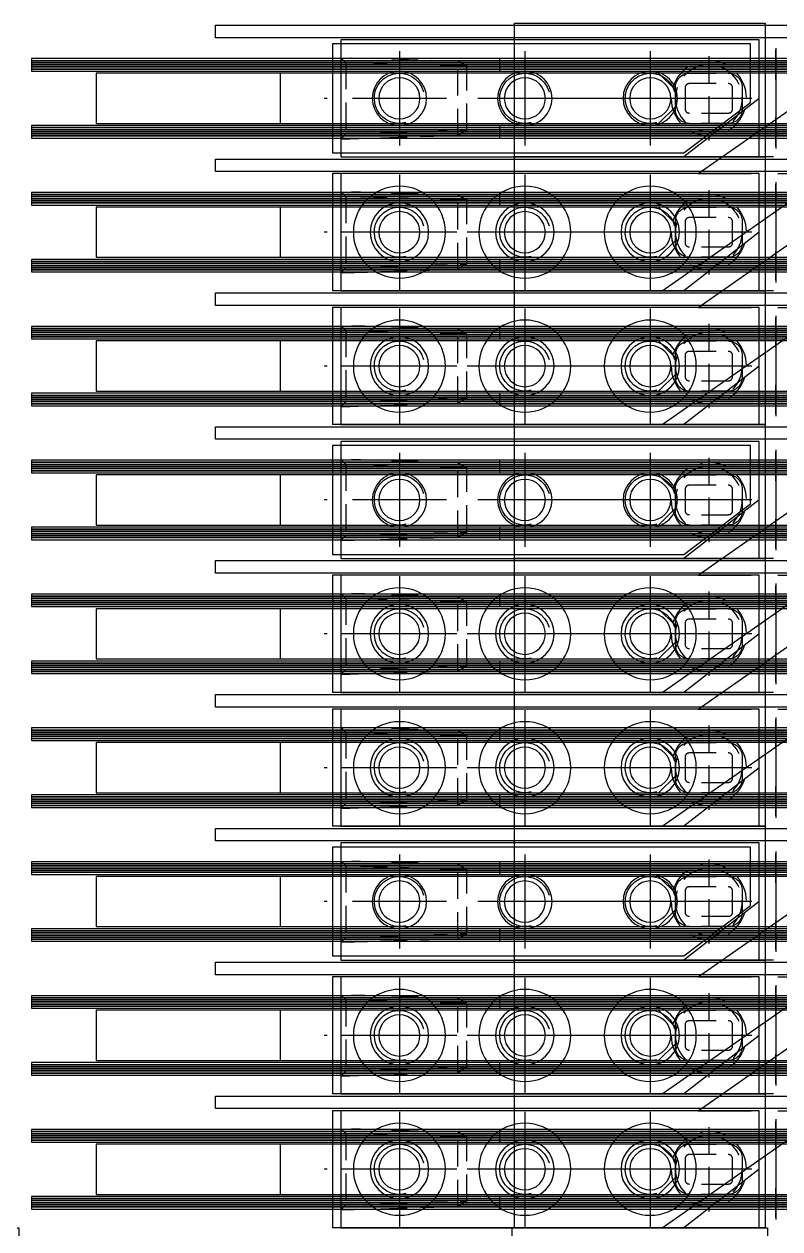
# Model space of a CAD drawing. Header units: millimetres. Extents: x 282 to 14566, y -4134 to 5341.
# Drawn here: x 3612.3 to 3702.7, y 986 to 1130 of the extents above; entities that cross this region are included whole.
import ezdxf

# ---------------------------------------------------------------- set-up
doc = ezdxf.new("R2010")
doc.units = ezdxf.units.MM
for name, pattern in [('CENTER', [50.8, 31.75, -6.35, 6.35, -6.35]), ('CENTER1', [10, 7, -1, 1, -1]), ('CENTERX2', [101.6, 63.5, -12.7, 12.7, -12.7]), ('HIDDEN', [9.525, 6.35, -3.175]), ('HIDDEN2', [4.7625, 3.175, -1.5875])]:
    doc.linetypes.add(name, pattern=pattern)
doc.layers.add('CENTER', color=1, linetype='CENTER')
doc.layers.add('THIN', color=3, linetype='Continuous')

# ---------------------------------------------------------------- blocks, each defined once
blk = doc.blocks.new('A$C6A33477B')
at = {"color": 6}
for p, q in [((-8, 7), (31.42, 7)), ((-8, 7), (-8, -7)), ((54.27, -9), (31.42, 7)), ((-8, -7), (35.73, -7)), ((58.58, -23), (35.73, -7)), ((54.27, -9), (98, -9)), ((98, -9), (98, -23)), ((58.58, -23), (98, -23))]:
    blk.add_line(p, q, dxfattribs=at)
at = {"color": 1, "linetype": 'CENTER', "ltscale": 2}
for p, q in [((0, 6.88), (0, -6.88)), ((15, 6.88), (15, -6.88)), ((30, 6.88), (30, -6.88)), ((-6.88, 0), (6.88, 0)), ((8.12, 0), (21.88, 0)), ((23.12, 0), (36.88, 0)), ((60, -9.12), (60, -22.88)), ((75, -9.12), (75, -22.88)), ((90, -9.12), (90, -22.88)), ((53.12, -16), (66.88, -16)), ((68.12, -16), (81.88, -16)), ((83.12, -16), (96.88, -16))]:
    blk.add_line(p, q, dxfattribs=at)
at = {"color": 2, "linetype": 'HIDDEN'}
for p, q in [((35.73, -7), (51.42, -7)), ((54.27, -9), (38.58, -9))]:
    blk.add_line(p, q, dxfattribs=at)
at = {"color": 6}
for centre, radius in [((0, 0), 5.5), ((15, 0), 5.5), ((30, 0), 5.5), ((0, 0), 3.5), ((15, 0), 3.5), ((30, 0), 3.5), ((60, -16), 5.5), ((75, -16), 5.5), ((90, -16), 5.5), ((60, -16), 3.5), ((75, -16), 3.5), ((90, -16), 3.5)]:
    blk.add_circle(centre, radius, dxfattribs=at)
blk = doc.blocks.new('A$C429828F3')
at = {"color": 250}
for points in [[(-59.75, 208), (-29.75, 208), (-29.75, 224), (-59.75, 224), (-59.75, 208)], [(-59.75, 192), (-29.75, 192), (-29.75, 208), (-59.75, 208), (-59.75, 192)], [(-59.75, 176), (-29.75, 176), (-29.75, 192), (-59.75, 192), (-59.75, 176)], [(-59.75, 160), (-29.75, 160), (-29.75, 176), (-59.75, 176), (-59.75, 160)], [(-59.75, 144), (-29.75, 144), (-29.75, 160), (-59.75, 160), (-59.75, 144)], [(-59.75, 128), (-29.75, 128), (-29.75, 144), (-59.75, 144), (-59.75, 128)], [(-59.75, 112), (-29.75, 112), (-29.75, 128), (-59.75, 128), (-59.75, 112)], [(-59.75, 96), (-29.75, 96), (-29.75, 112), (-59.75, 112), (-59.75, 96)], [(-59.75, 80), (-29.75, 80), (-29.75, 96), (-59.75, 96), (-59.75, 80)]]:
    blk.add_lwpolyline(points, dxfattribs=at)
blk.add_lwpolyline([(-45, 0), (45, 0, 0.414214), (60, 15), (60, 80), (29.5, 80), (29.5, 35, -0.414214), (24.5, 30), (-24.5, 30, -0.414214), (-29.5, 35), (-29.5, 80), (-60, 80), (-60, 15, 0.414214)], format="xyb", close=True, dxfattribs=at)
blk = doc.blocks.new('A$C45CF31D8')
at = {"color": 250}
for p, q in [((15, 191.75), (-119, 191.75)), ((15, 190.25), (15, 191.75)), ((-119, 190.25), (15, 190.25)), ((-50, 190), (0, 190)), ((-50, 176), (-50, 190)), ((0, 190), (0, 176)), ((-141, 187.75, 0), (37, 187.75, 0)), ((-141, 187.5, 0), (37, 187.5, 0)), ((37, 187.5, 0), (-141, 187.5, 0)), ((37, 187.25, 0), (-141, 187.25, 0)), ((-141, 187.25, 0), (37, 187.25, 0)), ((37, 187.75, 0), (37, 187.5, 0)), ((37, 187.5, 0), (37, 187.25, 0)), ((37, 187.25, 0), (37, 187, 0)), ((-141, 187, 0), (37, 187, 0)), ((37, 187, 0), (-141, 187, 0)), ((-141, 186.75, 0), (37, 186.75, 0)), ((37, 186.75, 0), (-141, 186.75, 0)), ((-141, 186.5, 0), (37, 186.5, 0)), ((37, 186.5, 0), (-141, 186.5, 0)), ((37, 186.25, 0), (-141, 186.25, 0)), ((7.25, 186), (7.25, 180)), ((37, 187, 0), (37, 186.75, 0)), ((37, 186.75, 0), (37, 186.5, 0)), ((37, 186.5, 0), (37, 186.25, 0)), ((-50, 183), (-41, 176)), ((-141, 179.75, 0), (37, 179.75, 0)), ((-141, 179.5, 0), (37, 179.5, 0)), ((37, 179.5, 0), (-141, 179.5, 0)), ((37, 179.25, 0), (-141, 179.25, 0)), ((-141, 179.25, 0), (37, 179.25, 0)), ((-141, 179, 0), (37, 179, 0)), ((37, 179, 0), (-141, 179, 0)), ((37, 178.75, 0), (-141, 178.75, 0)), ((-141, 178.75, 0), (37, 178.75, 0)), ((37, 179.75, 0), (37, 179.5, 0)), ((37, 179.5, 0), (37, 179.25, 0)), ((37, 179.25, 0), (37, 179, 0)), ((37, 179, 0), (37, 178.75, 0)), ((37, 178.75, 0), (37, 178.5, 0)), ((-141, 178.5, 0), (37, 178.5, 0)), ((37, 178.5, 0), (-141, 178.5, 0)), ((37, 178.25, 0), (-141, 178.25, 0)), ((37, 178.5, 0), (37, 178.25, 0)), ((15, 175.75), (-119, 175.75)), ((0, 176), (-50, 176)), ((15, 174.25), (15, 175.75)), ((-119, 174.25), (15, 174.25)), ((-50, 174), (0, 174)), ((-50, 160), (-50, 174)), ((0, 174), (0, 160)), ((-141, 171.75, 0), (37, 171.75, 0)), ((-141, 171.5, 0), (37, 171.5, 0)), ((37, 171.5, 0), (-141, 171.5, 0)), ((37, 171.75, 0), (37, 171.5, 0)), ((37, 171.5, 0), (37, 171.25, 0)), ((37, 171.25, 0), (-141, 171.25, 0)), ((-141, 171.25, 0), (37, 171.25, 0)), ((-141, 171, 0), (37, 171, 0)), ((37, 171, 0), (-141, 171, 0)), ((-141, 170.75, 0), (37, 170.75, 0)), ((37, 170.75, 0), (-141, 170.75, 0)), ((-141, 170.5, 0), (37, 170.5, 0)), ((37, 170.5, 0), (-141, 170.5, 0)), ((37, 170.25, 0), (-141, 170.25, 0)), ((7.25, 170), (7.25, 164)), ((37, 171.25, 0), (37, 171, 0)), ((37, 171, 0), (37, 170.75, 0)), ((37, 170.75, 0), (37, 170.5, 0)), ((37, 170.5, 0), (37, 170.25, 0)), ((-50, 167), (-41, 160)), ((-141, 163.75, 0), (37, 163.75, 0)), ((-141, 163.5, 0), (37, 163.5, 0)), ((37, 163.5, 0), (-141, 163.5, 0)), ((37, 163.25, 0), (-141, 163.25, 0)), ((-141, 163.25, 0), (37, 163.25, 0)), ((-141, 163, 0), (37, 163, 0)), ((37, 163, 0), (-141, 163, 0)), ((37, 162.75, 0), (-141, 162.75, 0)), ((-141, 162.75, 0), (37, 162.75, 0)), ((37, 163.75, 0), (37, 163.5, 0)), ((37, 163.5, 0), (37, 163.25, 0)), ((37, 163.25, 0), (37, 163, 0)), ((37, 163, 0), (37, 162.75, 0)), ((37, 162.75, 0), (37, 162.5, 0)), ((-141, 162.5, 0), (37, 162.5, 0)), ((37, 162.5, 0), (-141, 162.5, 0)), ((37, 162.25, 0), (-141, 162.25, 0)), ((37, 162.5, 0), (37, 162.25, 0)), ((0, 160), (-50, 160)), ((15, 159.75), (-119, 159.75)), ((15, 158.25), (15, 159.75)), ((-119, 158.25), (15, 158.25)), ((-50, 158), (0, 158)), ((-50, 144), (-50, 158)), ((0, 158), (0, 144)), ((-141, 155.75, 0), (37, 155.75, 0)), ((37, 155.75, 0), (37, 155.5, 0)), ((-141, 155.5, 0), (37, 155.5, 0)), ((37, 155.5, 0), (-141, 155.5, 0)), ((37, 155.25, 0), (-141, 155.25, 0)), ((-141, 155.25, 0), (37, 155.25, 0)), ((-141, 155, 0), (37, 155, 0)), ((37, 155, 0), (-141, 155, 0)), ((-141, 154.75, 0), (37, 154.75, 0)), ((37, 154.75, 0), (-141, 154.75, 0)), ((-141, 154.5, 0), (37, 154.5, 0)), ((37, 154.5, 0), (-141, 154.5, 0)), ((37, 154.25, 0), (-141, 154.25, 0)), ((37, 155.5, 0), (37, 155.25, 0)), ((37, 155.25, 0), (37, 155, 0)), ((37, 155, 0), (37, 154.75, 0)), ((37, 154.75, 0), (37, 154.5, 0)), ((37, 154.5, 0), (37, 154.25, 0)), ((7.25, 154), (7.25, 148)), ((-50, 151), (-41, 144)), ((-141, 147.75, 0), (37, 147.75, 0)), ((-141, 147.5, 0), (37, 147.5, 0)), ((37, 147.5, 0), (-141, 147.5, 0)), ((37, 147.25, 0), (-141, 147.25, 0)), ((-141, 147.25, 0), (37, 147.25, 0)), ((-141, 147, 0), (37, 147, 0)), ((37, 147, 0), (-141, 147, 0)), ((37, 147.75, 0), (37, 147.5, 0)), ((37, 147.5, 0), (37, 147.25, 0)), ((37, 147.25, 0), (37, 147, 0)), ((37, 147, 0), (37, 146.75, 0)), ((37, 146.75, 0), (-141, 146.75, 0)), ((-141, 146.75, 0), (37, 146.75, 0)), ((-141, 146.5, 0), (37, 146.5, 0)), ((37, 146.5, 0), (-141, 146.5, 0)), ((37, 146.25, 0), (-141, 146.25, 0)), ((37, 146.75, 0), (37, 146.5, 0)), ((37, 146.5, 0), (37, 146.25, 0)), ((0, 144), (-50, 144)), ((15, 143.75), (-119, 143.75)), ((15, 142.25), (15, 143.75)), ((-119, 142.25), (15, 142.25)), ((-50, 142), (0, 142)), ((-50, 128), (-50, 142)), ((0, 142), (0, 128)), ((-141, 139.75, 0), (37, 139.75, 0)), ((37, 139.75, 0), (37, 139.5, 0)), ((-141, 139.5, 0), (37, 139.5, 0)), ((37, 139.5, 0), (-141, 139.5, 0)), ((37, 139.25, 0), (-141, 139.25, 0)), ((-141, 139.25, 0), (37, 139.25, 0)), ((-141, 139, 0), (37, 139, 0)), ((37, 139, 0), (-141, 139, 0)), ((-141, 138.75, 0), (37, 138.75, 0)), ((37, 138.75, 0), (-141, 138.75, 0)), ((-141, 138.5, 0), (37, 138.5, 0)), ((37, 138.5, 0), (-141, 138.5, 0)), ((37, 138.25, 0), (-141, 138.25, 0)), ((37, 139.5, 0), (37, 139.25, 0)), ((37, 139.25, 0), (37, 139, 0)), ((37, 139, 0), (37, 138.75, 0)), ((37, 138.75, 0), (37, 138.5, 0)), ((37, 138.5, 0), (37, 138.25, 0)), ((7.25, 138), (7.25, 132)), ((-50, 135), (-41, 128)), ((-141, 131.75, 0), (37, 131.75, 0)), ((-141, 131.5, 0), (37, 131.5, 0)), ((37, 131.5, 0), (-141, 131.5, 0)), ((37, 131.25, 0), (-141, 131.25, 0)), ((-141, 131.25, 0), (37, 131.25, 0)), ((37, 131.75, 0), (37, 131.5, 0)), ((37, 131.5, 0), (37, 131.25, 0)), ((37, 131.25, 0), (37, 131, 0)), ((-141, 131, 0), (37, 131, 0)), ((37, 131, 0), (-141, 131, 0)), ((37, 130.75, 0), (-141, 130.75, 0)), ((-141, 130.75, 0), (37, 130.75, 0)), ((-141, 130.5, 0), (37, 130.5, 0)), ((37, 130.5, 0), (-141, 130.5, 0)), ((37, 130.25, 0), (-141, 130.25, 0)), ((37, 131, 0), (37, 130.75, 0)), ((37, 130.75, 0), (37, 130.5, 0)), ((37, 130.5, 0), (37, 130.25, 0)), ((15, 127.75), (-119, 127.75)), ((0, 128), (-50, 128)), ((15, 126.25), (15, 127.75)), ((-119, 126.25), (15, 126.25)), ((-50, 126), (0, 126)), ((-50, 112), (-50, 126)), ((0, 126), (0, 112)), ((-141, 123.75, 0), (37, 123.75, 0)), ((-141, 123.5, 0), (37, 123.5, 0)), ((37, 123.5, 0), (-141, 123.5, 0)), ((37, 123.25, 0), (-141, 123.25, 0)), ((-141, 123.25, 0), (37, 123.25, 0)), ((-141, 123, 0), (37, 123, 0)), ((37, 123, 0), (-141, 123, 0)), ((-141, 122.75, 0), (37, 122.75, 0)), ((37, 122.75, 0), (-141, 122.75, 0)), ((-141, 122.5, 0), (37, 122.5, 0)), ((37, 122.5, 0), (-141, 122.5, 0)), ((37, 123.75, 0), (37, 123.5, 0)), ((37, 123.5, 0), (37, 123.25, 0)), ((37, 123.25, 0), (37, 123, 0)), ((37, 123, 0), (37, 122.75, 0)), ((37, 122.75, 0), (37, 122.5, 0)), ((37, 122.5, 0), (37, 122.25, 0)), ((37, 122.25, 0), (-141, 122.25, 0)), ((7.25, 122), (7.25, 116)), ((-50, 119), (-41, 112)), ((-141, 115.75, 0), (37, 115.75, 0)), ((-141, 115.5, 0), (37, 115.5, 0)), ((37, 115.5, 0), (-141, 115.5, 0)), ((37, 115.25, 0), (-141, 115.25, 0)), ((-141, 115.25, 0), (37, 115.25, 0)), ((37, 115.75, 0), (37, 115.5, 0)), ((37, 115.5, 0), (37, 115.25, 0)), ((37, 115.25, 0), (37, 115, 0)), ((-141, 115, 0), (37, 115, 0)), ((37, 115, 0), (-141, 115, 0)), ((37, 114.75, 0), (-141, 114.75, 0)), ((-141, 114.75, 0), (37, 114.75, 0)), ((-141, 114.5, 0), (37, 114.5, 0)), ((37, 114.5, 0), (-141, 114.5, 0)), ((37, 114.25, 0), (-141, 114.25, 0)), ((37, 115, 0), (37, 114.75, 0)), ((37, 114.75, 0), (37, 114.5, 0)), ((37, 114.5, 0), (37, 114.25, 0)), ((15, 111.75), (-119, 111.75)), ((0, 112), (-50, 112)), ((15, 110.25), (15, 111.75)), ((-119, 110.25), (15, 110.25)), ((-50, 110), (0, 110)), ((-50, 96), (-50, 110)), ((0, 110), (0, 96)), ((-141, 107.75, 0), (37, 107.75, 0)), ((-141, 107.5, 0), (37, 107.5, 0)), ((37, 107.5, 0), (-141, 107.5, 0)), ((37, 107.25, 0), (-141, 107.25, 0)), ((-141, 107.25, 0), (37, 107.25, 0)), ((-141, 107, 0), (37, 107, 0)), ((37, 107, 0), (-141, 107, 0)), ((-141, 106.75, 0), (37, 106.75, 0)), ((37, 106.75, 0), (-141, 106.75, 0)), ((37, 107.75, 0), (37, 107.5, 0)), ((37, 107.5, 0), (37, 107.25, 0)), ((37, 107.25, 0), (37, 107, 0)), ((37, 107, 0), (37, 106.75, 0)), ((37, 106.75, 0), (37, 106.5, 0)), ((-141, 106.5, 0), (37, 106.5, 0)), ((37, 106.5, 0), (-141, 106.5, 0)), ((37, 106.25, 0), (-141, 106.25, 0)), ((7.25, 106), (7.25, 100)), ((37, 106.5, 0), (37, 106.25, 0)), ((-50, 103), (-41, 96)), ((-141, 99.75, 0), (37, 99.75, 0)), ((-141, 99.5, 0), (37, 99.5, 0)), ((37, 99.5, 0), (-141, 99.5, 0)), ((37, 99.75, 0), (37, 99.5, 0)), ((37, 99.5, 0), (37, 99.25, 0)), ((37, 99.25, 0), (-141, 99.25, 0)), ((-141, 99.25, 0), (37, 99.25, 0)), ((-141, 99, 0), (37, 99, 0)), ((37, 99, 0), (-141, 99, 0)), ((37, 98.75, 0), (-141, 98.75, 0)), ((-141, 98.75, 0), (37, 98.75, 0)), ((-141, 98.5, 0), (37, 98.5, 0)), ((37, 98.5, 0), (-141, 98.5, 0)), ((37, 98.25, 0), (-141, 98.25, 0)), ((37, 99.25, 0), (37, 99, 0)), ((37, 99, 0), (37, 98.75, 0)), ((37, 98.75, 0), (37, 98.5, 0)), ((37, 98.5, 0), (37, 98.25, 0)), ((15, 95.75), (-119, 95.75)), ((0, 96), (-50, 96)), ((15, 94.25), (15, 95.75)), ((-119, 94.25), (15, 94.25)), ((-50, 94), (0, 94)), ((-50, 80), (-50, 94)), ((0, 94), (0, 80)), ((-141, 91.75, 0), (37, 91.75, 0)), ((-141, 91.5, 0), (37, 91.5, 0)), ((37, 91.5, 0), (-141, 91.5, 0)), ((37, 91.25, 0), (-141, 91.25, 0)), ((-141, 91.25, 0), (37, 91.25, 0)), ((-141, 91, 0), (37, 91, 0)), ((37, 91, 0), (-141, 91, 0)), ((-141, 90.75, 0), (37, 90.75, 0)), ((37, 90.75, 0), (-141, 90.75, 0)), ((37, 91.75, 0), (37, 91.5, 0)), ((37, 91.5, 0), (37, 91.25, 0)), ((37, 91.25, 0), (37, 91, 0)), ((37, 91, 0), (37, 90.75, 0)), ((37, 90.75, 0), (37, 90.5, 0)), ((-141, 90.5, 0), (37, 90.5, 0)), ((37, 90.5, 0), (-141, 90.5, 0)), ((37, 90.25, 0), (-141, 90.25, 0)), ((7.25, 90), (7.25, 84)), ((37, 90.5, 0), (37, 90.25, 0)), ((-50, 87), (-41, 80)), ((-141, 83.75, 0), (37, 83.75, 0)), ((37, 83.75, 0), (37, 83.5, 0)), ((-141, 83.5, 0), (37, 83.5, 0)), ((37, 83.5, 0), (-141, 83.5, 0)), ((37, 83.25, 0), (-141, 83.25, 0)), ((-141, 83.25, 0), (37, 83.25, 0)), ((-141, 83, 0), (37, 83, 0)), ((37, 83, 0), (-141, 83, 0)), ((37, 82.75, 0), (-141, 82.75, 0)), ((-141, 82.75, 0), (37, 82.75, 0)), ((-141, 82.5, 0), (37, 82.5, 0)), ((37, 82.5, 0), (-141, 82.5, 0)), ((37, 82.25, 0), (-141, 82.25, 0)), ((37, 83.5, 0), (37, 83.25, 0)), ((37, 83.25, 0), (37, 83, 0)), ((37, 83, 0), (37, 82.75, 0)), ((37, 82.75, 0), (37, 82.5, 0)), ((37, 82.5, 0), (37, 82.25, 0)), ((15, 79.75), (-119, 79.75)), ((0, 80), (-50, 80)), ((15, 78.25), (15, 79.75)), ((-119, 78.25), (15, 78.25)), ((-50, 78), (0, 78)), ((-50, 64), (-50, 78)), ((0, 78), (0, 64)), ((-141, 75.75, 0), (37, 75.75, 0)), ((-141, 75.5, 0), (37, 75.5, 0)), ((37, 75.5, 0), (-141, 75.5, 0)), ((37, 75.25, 0), (-141, 75.25, 0)), ((-141, 75.25, 0), (37, 75.25, 0)), ((-141, 75, 0), (37, 75, 0)), ((37, 75, 0), (-141, 75, 0)), ((37, 75.75, 0), (37, 75.5, 0)), ((37, 75.5, 0), (37, 75.25, 0)), ((37, 75.25, 0), (37, 75, 0)), ((37, 75, 0), (37, 74.75, 0)), ((-141, 74.75, 0), (37, 74.75, 0)), ((37, 74.75, 0), (-141, 74.75, 0)), ((-141, 74.5, 0), (37, 74.5, 0)), ((37, 74.5, 0), (-141, 74.5, 0)), ((37, 74.25, 0), (-141, 74.25, 0)), ((7.25, 74), (7.25, 68)), ((37, 74.75, 0), (37, 74.5, 0)), ((37, 74.5, 0), (37, 74.25, 0)), ((-50, 71), (-41, 64)), ((-141, 67.75, 0), (37, 67.75, 0)), ((37, 67.75, 0), (37, 67.5, 0)), ((-141, 67.5, 0), (37, 67.5, 0)), ((37, 67.5, 0), (-141, 67.5, 0)), ((37, 67.25, 0), (-141, 67.25, 0)), ((-141, 67.25, 0), (37, 67.25, 0)), ((-141, 67, 0), (37, 67, 0)), ((37, 67, 0), (-141, 67, 0)), ((37, 66.75, 0), (-141, 66.75, 0)), ((-141, 66.75, 0), (37, 66.75, 0)), ((-141, 66.5, 0), (37, 66.5, 0)), ((37, 66.5, 0), (-141, 66.5, 0)), ((37, 66.25, 0), (-141, 66.25, 0)), ((37, 67.5, 0), (37, 67.25, 0)), ((37, 67.25, 0), (37, 67, 0)), ((37, 67, 0), (37, 66.75, 0)), ((37, 66.75, 0), (37, 66.5, 0)), ((37, 66.5, 0), (37, 66.25, 0)), ((15, 63.75), (-119, 63.75)), ((0, 64), (-50, 64)), ((15, 62.25), (15, 63.75)), ((-119, 62.25), (15, 62.25)), ((-50, 62), (0, 62)), ((-50, 48), (-50, 62)), ((0, 62), (0, 48)), ((-141, 59.75, 0), (37, 59.75, 0)), ((-141, 59.5, 0), (37, 59.5, 0)), ((37, 59.5, 0), (-141, 59.5, 0)), ((37, 59.25, 0), (-141, 59.25, 0)), ((-141, 59.25, 0), (37, 59.25, 0)), ((37, 59.75, 0), (37, 59.5, 0)), ((37, 59.5, 0), (37, 59.25, 0)), ((37, 59.25, 0), (37, 59, 0)), ((-141, 59, 0), (37, 59, 0)), ((37, 59, 0), (-141, 59, 0)), ((-141, 58.75, 0), (37, 58.75, 0)), ((37, 58.75, 0), (-141, 58.75, 0)), ((-141, 58.5, 0), (37, 58.5, 0)), ((37, 58.5, 0), (-141, 58.5, 0)), ((37, 58.25, 0), (-141, 58.25, 0)), ((7.25, 58), (7.25, 52)), ((37, 59, 0), (37, 58.75, 0)), ((37, 58.75, 0), (37, 58.5, 0)), ((37, 58.5, 0), (37, 58.25, 0)), ((-50, 55), (-41, 48)), ((-141, 51.75, 0), (37, 51.75, 0)), ((-141, 51.5, 0), (37, 51.5, 0)), ((37, 51.5, 0), (-141, 51.5, 0)), ((37, 51.25, 0), (-141, 51.25, 0)), ((-141, 51.25, 0), (37, 51.25, 0)), ((-141, 51, 0), (37, 51, 0)), ((37, 51, 0), (-141, 51, 0)), ((37, 50.75, 0), (-141, 50.75, 0)), ((-141, 50.75, 0), (37, 50.75, 0)), ((-141, 50.5, 0), (37, 50.5, 0)), ((37, 50.5, 0), (-141, 50.5, 0)), ((37, 51.75, 0), (37, 51.5, 0)), ((37, 51.5, 0), (37, 51.25, 0)), ((37, 51.25, 0), (37, 51, 0)), ((37, 51, 0), (37, 50.75, 0)), ((37, 50.75, 0), (37, 50.5, 0)), ((37, 50.5, 0), (37, 50.25, 0)), ((37, 50.25, 0), (-141, 50.25, 0)), ((0, 48), (-50, 48))]:
    blk.add_line(p, q, dxfattribs=at)
at = {"color": 250, "linetype": 'CENTERX2'}
for p, q in [((-52, 189, 0), (-52, 177, 0)), ((-52, 173, 0), (-52, 161, 0)), ((-52, 157, 0), (-52, 145, 0)), ((-52, 141, 0), (-52, 129, 0)), ((-52, 125, 0), (-52, 113, 0)), ((-52, 109, 0), (-52, 97, 0)), ((-52, 93, 0), (-52, 81, 0)), ((-52, 77, 0), (-52, 65, 0)), ((-52, 61, 0), (-52, 49, 0))]:
    blk.add_line(p, q, dxfattribs=at)
at = {"color": 250, "linetype": 'CENTER1'}
for p, q in [((-52, 186.5, 0), (-52, 188.75, 0)), ((-52, 186.25, 0), (-52, 188.5, 0)), ((-52, 186, 0), (-52, 188.25, 0)), ((-52, 185.75, 0), (-52, 188, 0)), ((-52, 185.5, 0), (-52, 187.75, 0)), ((-52, 185.25, 0), (-52, 187.5, 0)), ((-52, 178.5, 0), (-52, 180.75, 0)), ((-52, 178.25, 0), (-52, 180.5, 0)), ((-52, 178, 0), (-52, 180.25, 0)), ((-52, 177.75, 0), (-52, 180, 0)), ((-52, 177.5, 0), (-52, 179.75, 0)), ((-52, 177.25, 0), (-52, 179.5, 0)), ((-52, 170.5, 0), (-52, 172.75, 0)), ((-52, 170.25, 0), (-52, 172.5, 0)), ((-52, 170, 0), (-52, 172.25, 0)), ((-52, 169.75, 0), (-52, 172, 0)), ((-52, 169.5, 0), (-52, 171.75, 0)), ((-52, 169.25, 0), (-52, 171.5, 0)), ((-52, 162.5, 0), (-52, 164.75, 0)), ((-52, 162.25, 0), (-52, 164.5, 0)), ((-52, 162, 0), (-52, 164.25, 0)), ((-52, 161.75, 0), (-52, 164, 0)), ((-52, 161.5, 0), (-52, 163.75, 0)), ((-52, 161.25, 0), (-52, 163.5, 0)), ((-52, 154.5, 0), (-52, 156.75, 0)), ((-52, 154.25, 0), (-52, 156.5, 0)), ((-52, 154, 0), (-52, 156.25, 0)), ((-52, 153.75, 0), (-52, 156, 0)), ((-52, 153.5, 0), (-52, 155.75, 0)), ((-52, 153.25, 0), (-52, 155.5, 0)), ((-52, 146.5, 0), (-52, 148.75, 0)), ((-52, 146.25, 0), (-52, 148.5, 0)), ((-52, 146, 0), (-52, 148.25, 0)), ((-52, 145.75, 0), (-52, 148, 0)), ((-52, 145.5, 0), (-52, 147.75, 0)), ((-52, 145.25, 0), (-52, 147.5, 0)), ((-52, 138.5, 0), (-52, 140.75, 0)), ((-52, 138.25, 0), (-52, 140.5, 0)), ((-52, 138, 0), (-52, 140.25, 0)), ((-52, 137.75, 0), (-52, 140, 0)), ((-52, 137.5, 0), (-52, 139.75, 0)), ((-52, 137.25, 0), (-52, 139.5, 0)), ((-52, 130.5, 0), (-52, 132.75, 0)), ((-52, 130.25, 0), (-52, 132.5, 0)), ((-52, 130, 0), (-52, 132.25, 0)), ((-52, 129.75, 0), (-52, 132, 0)), ((-52, 129.5, 0), (-52, 131.75, 0)), ((-52, 129.25, 0), (-52, 131.5, 0)), ((-52, 122.5, 0), (-52, 124.75, 0)), ((-52, 122.25, 0), (-52, 124.5, 0)), ((-52, 122, 0), (-52, 124.25, 0)), ((-52, 121.75, 0), (-52, 124, 0)), ((-52, 121.5, 0), (-52, 123.75, 0)), ((-52, 121.25, 0), (-52, 123.5, 0)), ((-52, 114.5, 0), (-52, 116.75, 0)), ((-52, 114.25, 0), (-52, 116.5, 0)), ((-52, 114, 0), (-52, 116.25, 0)), ((-52, 113.75, 0), (-52, 116, 0)), ((-52, 113.5, 0), (-52, 115.75, 0)), ((-52, 113.25, 0), (-52, 115.5, 0)), ((-52, 106.5, 0), (-52, 108.75, 0)), ((-52, 106.25, 0), (-52, 108.5, 0)), ((-52, 106, 0), (-52, 108.25, 0)), ((-52, 105.75, 0), (-52, 108, 0)), ((-52, 105.5, 0), (-52, 107.75, 0)), ((-52, 105.25, 0), (-52, 107.5, 0)), ((-52, 98.5, 0), (-52, 100.75, 0)), ((-52, 98.25, 0), (-52, 100.5, 0)), ((-52, 98, 0), (-52, 100.25, 0)), ((-52, 97.75, 0), (-52, 100, 0)), ((-52, 97.5, 0), (-52, 99.75, 0)), ((-52, 97.25, 0), (-52, 99.5, 0)), ((-52, 90.5, 0), (-52, 92.75, 0)), ((-52, 90.25, 0), (-52, 92.5, 0)), ((-52, 90, 0), (-52, 92.25, 0)), ((-52, 89.75, 0), (-52, 92, 0)), ((-52, 89.5, 0), (-52, 91.75, 0)), ((-52, 89.25, 0), (-52, 91.5, 0)), ((-52, 82.5, 0), (-52, 84.75, 0)), ((-52, 82.25, 0), (-52, 84.5, 0)), ((-52, 82, 0), (-52, 84.25, 0)), ((-52, 81.75, 0), (-52, 84, 0)), ((-52, 81.5, 0), (-52, 83.75, 0)), ((-52, 81.25, 0), (-52, 83.5, 0)), ((-52, 74.5, 0), (-52, 76.75, 0)), ((-52, 74.25, 0), (-52, 76.5, 0)), ((-52, 74, 0), (-52, 76.25, 0)), ((-52, 73.75, 0), (-52, 76, 0)), ((-52, 73.5, 0), (-52, 75.75, 0)), ((-52, 73.25, 0), (-52, 75.5, 0)), ((-52, 66.5, 0), (-52, 68.75, 0)), ((-52, 66.25, 0), (-52, 68.5, 0)), ((-52, 66, 0), (-52, 68.25, 0)), ((-52, 65.75, 0), (-52, 68, 0)), ((-52, 65.5, 0), (-52, 67.75, 0)), ((-52, 65.25, 0), (-52, 67.5, 0)), ((-52, 58.5, 0), (-52, 60.75, 0)), ((-52, 58.25, 0), (-52, 60.5, 0)), ((-52, 58, 0), (-52, 60.25, 0)), ((-52, 57.75, 0), (-52, 60, 0)), ((-52, 57.5, 0), (-52, 59.75, 0)), ((-52, 57.25, 0), (-52, 59.5, 0)), ((-52, 50.5, 0), (-52, 52.75, 0)), ((-52, 50.25, 0), (-52, 52.5, 0)), ((-52, 50, 0), (-52, 52.25, 0)), ((-52, 49.75, 0), (-52, 52, 0)), ((-52, 49.5, 0), (-52, 51.75, 0)), ((-52, 49.25, 0), (-52, 51.5, 0))]:
    blk.add_line(p, q, dxfattribs=at)
at = {"color": 250, "linetype": 'HIDDEN2'}
for p, q in [((-44, 188.04), (-44, 177.96)), ((-19, 187.5), (-19, 187.75)), ((-19, 187.25), (-19, 187.5)), ((-19, 187), (-19, 187.25)), ((-15.06, 186.81), (-14, 187.43)), ((-15.06, 186.81), (0, 187.28)), ((-14, 187.43), (0, 187.86)), ((-14, 178.57), (-14, 187.43)), ((0, 187.86), (-0.6, 187.26)), ((-0.6, 187.26), (-0.6, 178.74)), ((-41.7, 186), (-46.3, 186)), ((0, 187), (-44, 187)), ((-19, 186.75), (-19, 187)), ((-19, 186.5), (-19, 186.75)), ((-19, 186.25), (-19, 186.5)), ((-15.06, 179.19), (-15.06, 186.81)), ((-41.7, 184.8), (-46.3, 184.8)), ((-49.04, 183), (-38.96, 183)), ((-48, 184.3), (-48, 181.7)), ((-46.8, 184.3), (-46.8, 181.7)), ((-41.2, 181.7), (-41.2, 184.3)), ((-40, 181.7), (-40, 184.3)), ((-46.3, 181.2), (-41.7, 181.2)), ((-46.3, 180), (-41.7, 180)), ((0, 179), (-43.72, 179)), ((-19, 179.5), (-19, 179.75)), ((-19, 179.25), (-19, 179.5)), ((-19, 179), (-19, 179.25)), ((-19, 178.75), (-19, 179)), ((-19, 178.5), (-19, 178.75)), ((0, 178.72), (-15.06, 179.19)), ((-14, 178.57), (-15.06, 179.19)), ((0, 178.14), (-14, 178.57)), ((-0.6, 178.74), (0, 178.14)), ((-19, 178.25), (-19, 178.5)), ((-44, 172.04), (-44, 161.96)), ((-19, 171.5), (-19, 171.75)), ((-19, 171.25), (-19, 171.5)), ((-15.06, 170.81), (-14, 171.43)), ((-14, 171.43), (0, 171.86)), ((-14, 162.57), (-14, 171.43)), ((0, 171.86), (-0.6, 171.26)), ((-41.7, 170), (-46.3, 170)), ((0, 171), (-44, 171)), ((-19, 171), (-19, 171.25)), ((-19, 170.75), (-19, 171)), ((-19, 170.5), (-19, 170.75)), ((-19, 170.25), (-19, 170.5)), ((-15.06, 170.81), (0, 171.28)), ((-15.06, 163.19), (-15.06, 170.81)), ((-0.6, 171.26), (-0.6, 162.74)), ((-41.7, 168.8), (-46.3, 168.8)), ((-48, 168.3), (-48, 165.7)), ((-46.8, 168.3), (-46.8, 165.7)), ((-41.2, 165.7), (-41.2, 168.3)), ((-40, 165.7), (-40, 168.3)), ((-49.04, 167), (-38.96, 167)), ((-46.3, 165.2), (-41.7, 165.2)), ((-46.3, 164), (-41.7, 164)), ((0, 163), (-43.72, 163)), ((-19, 163.5), (-19, 163.75)), ((-19, 163.25), (-19, 163.5)), ((-19, 163), (-19, 163.25)), ((-19, 162.75), (-19, 163)), ((-19, 162.5), (-19, 162.75)), ((0, 162.72), (-15.06, 163.19)), ((-14, 162.57), (-15.06, 163.19)), ((-0.6, 162.74), (0, 162.14)), ((-19, 162.25), (-19, 162.5)), ((0, 162.14), (-14, 162.57)), ((-44, 156.04), (-44, 145.96)), ((-19, 155.5), (-19, 155.75)), ((-14, 155.43), (0, 155.86)), ((0, 155.86), (-0.6, 155.26)), ((0, 155), (-44, 155)), ((-19, 155.25), (-19, 155.5)), ((-19, 155), (-19, 155.25)), ((-19, 154.75), (-19, 155)), ((-19, 154.5), (-19, 154.75)), ((-19, 154.25), (-19, 154.5)), ((-15.06, 154.81), (-14, 155.43)), ((-15.06, 154.81), (0, 155.28)), ((-15.06, 147.19), (-15.06, 154.81)), ((-14, 146.57), (-14, 155.43)), ((-0.6, 155.26), (-0.6, 146.74)), ((-41.7, 154), (-46.3, 154)), ((-41.7, 152.8), (-46.3, 152.8)), ((-48, 152.3), (-48, 149.7)), ((-46.8, 152.3), (-46.8, 149.7)), ((-41.2, 149.7), (-41.2, 152.3)), ((-40, 149.7), (-40, 152.3)), ((-49.04, 151), (-38.96, 151)), ((-46.3, 149.2), (-41.7, 149.2)), ((-46.3, 148), (-41.7, 148)), ((0, 147), (-43.72, 147)), ((-19, 147.5), (-19, 147.75)), ((-19, 147.25), (-19, 147.5)), ((-19, 147), (-19, 147.25)), ((-19, 146.75), (-19, 147)), ((0, 146.72), (-15.06, 147.19)), ((-14, 146.57), (-15.06, 147.19)), ((-19, 146.5), (-19, 146.75)), ((-19, 146.25), (-19, 146.5)), ((0, 146.14), (-14, 146.57)), ((-0.6, 146.74), (0, 146.14)), ((-44, 140.04), (-44, 129.96)), ((-19, 139.5), (-19, 139.75)), ((-14, 139.43), (0, 139.86)), ((0, 139.86), (-0.6, 139.26)), ((0, 139), (-44, 139)), ((-19, 139.25), (-19, 139.5)), ((-19, 139), (-19, 139.25)), ((-19, 138.75), (-19, 139)), ((-19, 138.5), (-19, 138.75)), ((-19, 138.25), (-19, 138.5)), ((-15.06, 138.81), (-14, 139.43)), ((-15.06, 138.81), (0, 139.28)), ((-15.06, 131.19), (-15.06, 138.81)), ((-14, 130.57), (-14, 139.43)), ((-0.6, 139.26), (-0.6, 130.74)), ((-41.7, 138), (-46.3, 138)), ((-48, 136.3), (-48, 133.7)), ((-46.8, 136.3), (-46.8, 133.7)), ((-41.7, 136.8), (-46.3, 136.8)), ((-41.2, 133.7), (-41.2, 136.3)), ((-40, 133.7), (-40, 136.3)), ((-49.04, 135), (-38.96, 135)), ((-46.3, 133.2), (-41.7, 133.2)), ((-46.3, 132), (-41.7, 132)), ((-19, 131.5), (-19, 131.75)), ((-19, 131.25), (-19, 131.5)), ((-19, 131), (-19, 131.25)), ((0, 130.72), (-15.06, 131.19)), ((-14, 130.57), (-15.06, 131.19)), ((0, 131), (-43.72, 131)), ((-19, 130.75), (-19, 131)), ((-19, 130.5), (-19, 130.75)), ((-19, 130.25), (-19, 130.5)), ((0, 130.14), (-14, 130.57)), ((-0.6, 130.74), (0, 130.14)), ((-44, 124.04), (-44, 113.96)), ((-14, 123.43), (0, 123.86)), ((0, 123.86), (-0.6, 123.26)), ((0, 123), (-44, 123)), ((-19, 123.5), (-19, 123.75)), ((-19, 123.25), (-19, 123.5)), ((-19, 123), (-19, 123.25)), ((-19, 122.75), (-19, 123)), ((-19, 122.5), (-19, 122.75)), ((-19, 122.25), (-19, 122.5)), ((-15.06, 122.81), (-14, 123.43)), ((-15.06, 122.81), (0, 123.28)), ((-15.06, 115.19), (-15.06, 122.81)), ((-14, 114.57), (-14, 123.43)), ((-0.6, 123.26), (-0.6, 114.74)), ((-41.7, 122), (-46.3, 122)), ((-48, 120.3), (-48, 117.7)), ((-46.8, 120.3), (-46.8, 117.7)), ((-41.7, 120.8), (-46.3, 120.8)), ((-41.2, 117.7), (-41.2, 120.3)), ((-40, 117.7), (-40, 120.3)), ((-49.04, 119), (-38.96, 119)), ((-46.3, 117.2), (-41.7, 117.2)), ((-46.3, 116), (-41.7, 116)), ((-19, 115.5), (-19, 115.75)), ((-19, 115.25), (-19, 115.5)), ((-19, 115), (-19, 115.25)), ((0, 115), (-43.72, 115)), ((-19, 114.75), (-19, 115)), ((-19, 114.5), (-19, 114.75)), ((-19, 114.25), (-19, 114.5)), ((0, 114.72), (-15.06, 115.19)), ((-14, 114.57), (-15.06, 115.19)), ((0, 114.14), (-14, 114.57)), ((-0.6, 114.74), (0, 114.14)), ((-44, 108.04), (-44, 97.96)), ((0, 107), (-44, 107)), ((-19, 107.5), (-19, 107.75)), ((-19, 107.25), (-19, 107.5)), ((-19, 107), (-19, 107.25)), ((-19, 106.75), (-19, 107)), ((-19, 106.5), (-19, 106.75)), ((-15.06, 106.81), (-14, 107.43)), ((-15.06, 106.81), (0, 107.28)), ((-15.06, 99.19), (-15.06, 106.81)), ((-14, 107.43), (0, 107.86)), ((-14, 98.57), (-14, 107.43)), ((0, 107.86), (-0.6, 107.26)), ((-0.6, 107.26), (-0.6, 98.74)), ((-41.7, 106), (-46.3, 106)), ((-19, 106.25), (-19, 106.5)), ((-48, 104.3), (-48, 101.7)), ((-46.8, 104.3), (-46.8, 101.7)), ((-41.7, 104.8), (-46.3, 104.8)), ((-41.2, 101.7), (-41.2, 104.3)), ((-40, 101.7), (-40, 104.3)), ((-49.04, 103), (-38.96, 103)), ((-46.3, 101.2), (-41.7, 101.2)), ((-46.3, 100), (-41.7, 100)), ((-19, 99.5), (-19, 99.75)), ((-19, 99.25), (-19, 99.5)), ((0, 99), (-43.72, 99)), ((-19, 99), (-19, 99.25)), ((-19, 98.75), (-19, 99)), ((-19, 98.5), (-19, 98.75)), ((-19, 98.25), (-19, 98.5)), ((0, 98.72), (-15.06, 99.19)), ((-14, 98.57), (-15.06, 99.19)), ((0, 98.14), (-14, 98.57)), ((-0.6, 98.74), (0, 98.14)), ((-44, 92.04), (-44, 81.96)), ((0, 91), (-44, 91)), ((-19, 91.5), (-19, 91.75)), ((-19, 91.25), (-19, 91.5)), ((-19, 91), (-19, 91.25)), ((-19, 90.75), (-19, 91)), ((-19, 90.5), (-19, 90.75)), ((-15.06, 90.81), (-14, 91.43)), ((-15.06, 90.81), (0, 91.28)), ((-15.06, 83.19), (-15.06, 90.81)), ((-14, 91.43), (0, 91.86)), ((-14, 82.57), (-14, 91.43)), ((0, 91.86), (-0.6, 91.26)), ((-0.6, 91.26), (-0.6, 82.74)), ((-41.7, 90), (-46.3, 90)), ((-19, 90.25), (-19, 90.5)), ((-48, 88.3), (-48, 85.7)), ((-46.8, 88.3), (-46.8, 85.7)), ((-41.7, 88.8), (-46.3, 88.8)), ((-41.2, 85.7), (-41.2, 88.3)), ((-40, 85.7), (-40, 88.3)), ((-49.04, 87), (-38.96, 87)), ((-46.3, 85.2), (-41.7, 85.2)), ((-46.3, 84), (-41.7, 84)), ((-19, 83.5), (-19, 83.75)), ((0, 83), (-43.72, 83)), ((-19, 83.25), (-19, 83.5)), ((-19, 83), (-19, 83.25)), ((-19, 82.75), (-19, 83)), ((-19, 82.5), (-19, 82.75)), ((-19, 82.25), (-19, 82.5)), ((0, 82.72), (-15.06, 83.19)), ((-14, 82.57), (-15.06, 83.19)), ((0, 82.14), (-14, 82.57)), ((-0.6, 82.74), (0, 82.14)), ((-44, 76.04), (-44, 65.96)), ((0, 75), (-44, 75)), ((-19, 75.5), (-19, 75.75)), ((-19, 75.25), (-19, 75.5)), ((-19, 75), (-19, 75.25)), ((-19, 74.75), (-19, 75)), ((-15.06, 74.81), (-14, 75.43)), ((-15.06, 74.81), (0, 75.28)), ((-14, 75.43), (0, 75.86)), ((-14, 66.57), (-14, 75.43)), ((0, 75.86), (-0.6, 75.26)), ((-0.6, 75.26), (-0.6, 66.74)), ((-41.7, 74), (-46.3, 74)), ((-19, 74.5), (-19, 74.75)), ((-19, 74.25), (-19, 74.5)), ((-15.06, 67.19), (-15.06, 74.81)), ((-48, 72.3), (-48, 69.7)), ((-46.8, 72.3), (-46.8, 69.7)), ((-41.7, 72.8), (-46.3, 72.8)), ((-41.2, 69.7), (-41.2, 72.3)), ((-40, 69.7), (-40, 72.3)), ((-49.04, 71), (-38.96, 71)), ((-46.3, 69.2), (-41.7, 69.2)), ((-46.3, 68), (-41.7, 68)), ((-19, 67.5), (-19, 67.75)), ((0, 67), (-43.72, 67)), ((-19, 67.25), (-19, 67.5)), ((-19, 67), (-19, 67.25)), ((-19, 66.75), (-19, 67)), ((-19, 66.5), (-19, 66.75)), ((-19, 66.25), (-19, 66.5)), ((0, 66.72), (-15.06, 67.19)), ((-14, 66.57), (-15.06, 67.19)), ((0, 66.14), (-14, 66.57)), ((-0.6, 66.74), (0, 66.14)), ((-44, 60.04), (-44, 49.96)), ((-19, 59.5), (-19, 59.75)), ((-19, 59.25), (-19, 59.5)), ((-19, 59), (-19, 59.25)), ((-15.06, 58.81), (-14, 59.43)), ((-15.06, 58.81), (0, 59.28)), ((-14, 59.43), (0, 59.86)), ((-14, 50.57), (-14, 59.43)), ((0, 59.86), (-0.6, 59.26)), ((-0.6, 59.26), (-0.6, 50.74)), ((-41.7, 58), (-46.3, 58)), ((0, 59), (-44, 59)), ((-19, 58.75), (-19, 59)), ((-19, 58.5), (-19, 58.75)), ((-19, 58.25), (-19, 58.5)), ((-15.06, 51.19), (-15.06, 58.81)), ((-48, 56.3), (-48, 53.7)), ((-46.8, 56.3), (-46.8, 53.7)), ((-41.7, 56.8), (-46.3, 56.8)), ((-41.2, 53.7), (-41.2, 56.3)), ((-40, 53.7), (-40, 56.3)), ((-49.04, 55), (-38.96, 55)), ((-46.3, 53.2), (-41.7, 53.2)), ((-46.3, 52), (-41.7, 52)), ((0, 51), (-43.72, 51)), ((-19, 51.5), (-19, 51.75)), ((-19, 51.25), (-19, 51.5)), ((-19, 51), (-19, 51.25)), ((-19, 50.75), (-19, 51)), ((-19, 50.5), (-19, 50.75)), ((-19, 50.25), (-19, 50.5)), ((0, 50.72), (-15.06, 51.19)), ((-14, 50.57), (-15.06, 51.19)), ((0, 50.14), (-14, 50.57)), ((-0.6, 50.74), (0, 50.14))]:
    blk.add_line(p, q, dxfattribs=at)
at = {"color": 250, "elevation": 0}
for points in [[(-133.25, 180), (-133.25, 186), (29.25, 186), (29.25, 180)], [(-133.25, 164), (-133.25, 170), (29.25, 170), (29.25, 164)], [(-133.25, 148), (-133.25, 154), (29.25, 154), (29.25, 148)], [(-133.25, 132), (-133.25, 138), (29.25, 138), (29.25, 132)], [(-133.25, 116), (-133.25, 122), (29.25, 122), (29.25, 116)], [(-133.25, 100), (-133.25, 106), (29.25, 106), (29.25, 100)], [(-133.25, 84), (-133.25, 90), (29.25, 90), (29.25, 84)], [(-133.25, 68), (-133.25, 74), (29.25, 74), (29.25, 68)], [(-133.25, 52), (-133.25, 58), (29.25, 58), (29.25, 52)]]:
    blk.add_lwpolyline(points, close=True, dxfattribs=at)
at = {"color": 250, "linetype": 'HIDDEN2'}
for points in [[(-38, 180), (-40, 182), (-40, 184), (-38, 186)], [(-38, 164), (-40, 166), (-40, 168), (-38, 170)], [(-38, 148), (-40, 150), (-40, 152), (-38, 154)], [(-38, 132), (-40, 134), (-40, 136), (-38, 138)], [(-38, 116), (-40, 118), (-40, 120), (-38, 122)], [(-38, 100), (-40, 102), (-40, 104), (-38, 106)], [(-38, 84), (-40, 86), (-40, 88), (-38, 90)], [(-38, 68), (-40, 70), (-40, 72), (-38, 74)], [(-38, 52), (-40, 54), (-40, 56), (-38, 58)]]:
    blk.add_lwpolyline(points, dxfattribs=at)
for centre, radius in [((-44, 183), 4.5), ((-44, 183), 4), ((-44, 167), 4.5), ((-44, 167), 4), ((-44, 151), 4.5), ((-44, 151), 4), ((-44, 135), 4.5), ((-44, 135), 4), ((-44, 119), 4.5), ((-44, 119), 4), ((-44, 103), 4.5), ((-44, 103), 4), ((-44, 87), 4.5), ((-44, 87), 4), ((-44, 71), 4.5), ((-44, 71), 4), ((-44, 55), 4.5), ((-44, 55), 4)]:
    blk.add_circle(centre, radius, dxfattribs=at)
at = {"color": 250}
for centre in [(-37, 183), (-22, 183), (-7, 183), (-37, 167), (-22, 167), (-7, 167), (-37, 151), (-22, 151), (-7, 151), (-37, 135), (-22, 135), (-7, 135), (-37, 119), (-22, 119), (-7, 119), (-37, 103), (-22, 103), (-7, 103), (-37, 87), (-22, 87), (-7, 87), (-37, 71), (-22, 71), (-7, 71), (-37, 55), (-22, 55), (-7, 55)]:
    blk.add_circle(centre, 2.46, dxfattribs=at)
at = {"color": 250, "linetype": 'HIDDEN2'}
for centre, radius, start, end in [((-46.3, 184.3), 1.7, 90, 180), ((-41.7, 184.3), 1.7, 360, 90), ((-46.3, 184.3), 0.5, 90, 180), ((-41.7, 184.3), 0.5, 0, 90), ((-46.3, 181.7), 1.7, 180, 270), ((-46.3, 181.7), 0.5, 180, 270), ((-41.7, 181.7), 0.5, 270, 0), ((-41.7, 181.7), 1.7, 270, 0), ((-46.3, 168.3), 1.7, 90, 180), ((-41.7, 168.3), 1.7, 360, 90), ((-46.3, 168.3), 0.5, 90, 180), ((-41.7, 168.3), 0.5, 0, 90), ((-46.3, 165.7), 1.7, 180, 270), ((-46.3, 165.7), 0.5, 180, 270), ((-41.7, 165.7), 0.5, 270, 0), ((-41.7, 165.7), 1.7, 270, 0), ((-46.3, 152.3), 1.7, 90, 180), ((-46.3, 152.3), 0.5, 90, 180), ((-41.7, 152.3), 1.7, 360, 90), ((-41.7, 152.3), 0.5, 0, 90), ((-46.3, 149.7), 1.7, 180, 270), ((-46.3, 149.7), 0.5, 180, 270), ((-41.7, 149.7), 0.5, 270, 0), ((-41.7, 149.7), 1.7, 270, 0), ((-46.3, 136.3), 1.7, 90, 180), ((-41.7, 136.3), 1.7, 360, 90), ((-46.3, 136.3), 0.5, 90, 180), ((-41.7, 136.3), 0.5, 0, 90), ((-46.3, 133.7), 1.7, 180, 270), ((-46.3, 133.7), 0.5, 180, 270), ((-41.7, 133.7), 0.5, 270, 0), ((-41.7, 133.7), 1.7, 270, 0), ((-46.3, 120.3), 1.7, 90, 180), ((-41.7, 120.3), 1.7, 360, 90), ((-46.3, 120.3), 0.5, 90, 180), ((-41.7, 120.3), 0.5, 0, 90), ((-46.3, 117.7), 1.7, 180, 270), ((-46.3, 117.7), 0.5, 180, 270), ((-41.7, 117.7), 0.5, 270, 0), ((-41.7, 117.7), 1.7, 270, 0), ((-46.3, 104.3), 1.7, 90, 180), ((-41.7, 104.3), 1.7, 360, 90), ((-46.3, 104.3), 0.5, 90, 180), ((-41.7, 104.3), 0.5, 0, 90), ((-46.3, 101.7), 1.7, 180, 270), ((-46.3, 101.7), 0.5, 180, 270), ((-41.7, 101.7), 0.5, 270, 0), ((-41.7, 101.7), 1.7, 270, 0), ((-46.3, 88.3), 1.7, 90, 180), ((-41.7, 88.3), 1.7, 360, 90), ((-46.3, 88.3), 0.5, 90, 180), ((-41.7, 88.3), 0.5, 0, 90), ((-46.3, 85.7), 1.7, 180, 270), ((-46.3, 85.7), 0.5, 180, 270), ((-41.7, 85.7), 0.5, 270, 0), ((-41.7, 85.7), 1.7, 270, 0), ((-46.3, 72.3), 1.7, 90, 180), ((-41.7, 72.3), 1.7, 360, 90), ((-46.3, 72.3), 0.5, 90, 180), ((-41.7, 72.3), 0.5, 0, 90), ((-46.3, 69.7), 1.7, 180, 270), ((-46.3, 69.7), 0.5, 180, 270), ((-41.7, 69.7), 0.5, 270, 0), ((-41.7, 69.7), 1.7, 270, 0), ((-46.3, 56.3), 1.7, 90, 180), ((-41.7, 56.3), 1.7, 360, 90), ((-46.3, 56.3), 0.5, 90, 180), ((-41.7, 56.3), 0.5, 0, 90), ((-46.3, 53.7), 1.7, 180, 270), ((-46.3, 53.7), 0.5, 180, 270), ((-41.7, 53.7), 0.5, 270, 0), ((-41.7, 53.7), 1.7, 270, 0)]:
    blk.add_arc(centre, radius, start, end, dxfattribs=at)
at = {"layer": 'CENTER', "color": 250}
for p, q in [((-37, 187.48), (-37, 178.52)), ((-22, 187.48), (-22, 178.52)), ((-7, 187.48), (-7, 178.52)), ((-49.15, 183), (2, 183)), ((-37, 171.48), (-37, 162.52)), ((-22, 171.48), (-22, 162.52)), ((-7, 171.48), (-7, 162.52)), ((-49.15, 167), (2, 167)), ((-37, 155.48), (-37, 146.52)), ((-22, 155.48), (-22, 146.52)), ((-7, 155.48), (-7, 146.52)), ((-49.15, 151), (2, 151)), ((-37, 139.48), (-37, 130.52)), ((-22, 139.48), (-22, 130.52)), ((-7, 139.48), (-7, 130.52)), ((-49.15, 135), (2, 135)), ((-37, 123.48), (-37, 114.52)), ((-22, 123.48), (-22, 114.52)), ((-7, 123.48), (-7, 114.52)), ((-49.15, 119), (2, 119)), ((-37, 107.48), (-37, 98.52)), ((-22, 107.48), (-22, 98.52)), ((-7, 107.48), (-7, 98.52)), ((-49.15, 103), (2, 103)), ((-37, 91.48), (-37, 82.52)), ((-22, 91.48), (-22, 82.52)), ((-7, 91.48), (-7, 82.52)), ((-49.15, 87), (2, 87)), ((-37, 75.48), (-37, 66.52)), ((-22, 75.48), (-22, 66.52)), ((-7, 75.48), (-7, 66.52)), ((-49.15, 71), (2, 71)), ((-37, 59.48), (-37, 50.52)), ((-22, 59.48), (-22, 50.52)), ((-7, 59.48), (-7, 50.52)), ((-49.15, 55), (2, 55))]:
    blk.add_line(p, q, dxfattribs=at)
at = {"layer": 'THIN', "color": 250}
for centre in [(-37, 183), (-22, 183), (-7, 183), (-37, 167), (-22, 167), (-7, 167), (-37, 151), (-22, 151), (-7, 151), (-37, 135), (-22, 135), (-7, 135), (-37, 119), (-22, 119), (-7, 119), (-37, 103), (-22, 103), (-7, 103), (-37, 87), (-22, 87), (-7, 87), (-37, 71), (-22, 71), (-7, 71), (-37, 55), (-22, 55), (-7, 55)]:
    blk.add_arc(centre, 3, 255, 165, dxfattribs=at)
blk = doc.blocks.new('A$C406C0A8B')
at = {"color": 1}
for p, q in [((-12, 6.5), (38, 6.5)), ((-12, -0.48), (-12, 6.5)), ((38, 6.5), (38, -6.5)), ((-4.02, -6.5), (-12, -0.48)), ((38, -6.5), (-4.02, -6.5))]:
    blk.add_line(p, q, dxfattribs=at)
at = {"color": 1, "linetype": 'CENTER', "ltscale": 3}
for p, q in [((0, 5.62), (0, -5.62)), ((15, 5.62), (15, -5.62)), ((30, 5.62), (30, -5.62)), ((-5.62, 0), (5.62, 0)), ((9.38, 0), (20.62, 0)), ((24.38, 0), (35.62, 0))]:
    blk.add_line(p, q, dxfattribs=at)
at = {"color": 1}
for centre in [(0, 0), (15, 0), (30, 0)]:
    blk.add_circle(centre, 3.25, dxfattribs=at)

msp = doc.modelspace()

# ---------------------------------------------------------------- block references
at = {"xscale": -1}
for name, p in [('A$C429828F3', (3641.156, 906.174)), ('A$C45CF31D8', (3650.156, 938.174, 0)), ('A$C6A33477B', (3747.156, 1121.174, 0)), ('A$C406C0A8B', (3687.156, 1121.174, 0)), ('A$C6A33477B', (3747.156, 1105.174, 0)), ('A$C6A33477B', (3747.156, 1073.174, 0)), ('A$C406C0A8B', (3687.156, 1073.174, 0)), ('A$C6A33477B', (3747.156, 1057.174, 0)), ('A$C6A33477B', (3747.156, 1025.174, 0)), ('A$C406C0A8B', (3687.156, 1025.174, 0)), ('A$C6A33477B', (3747.156, 1009.174, 0))]:
    msp.add_blockref(name, p, dxfattribs=at)

doc.saveas('drawing.dxf')
